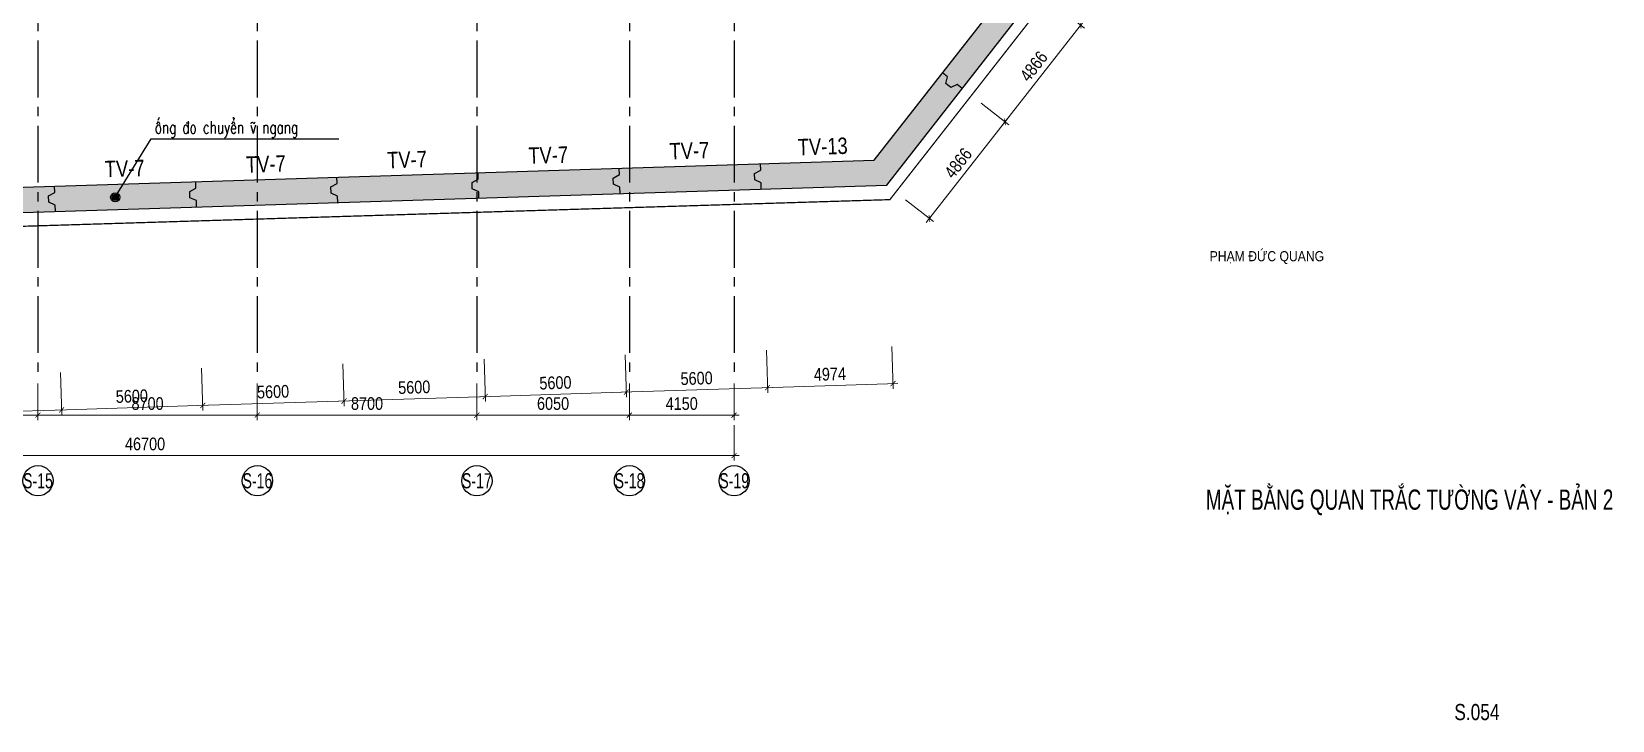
# Model space of a CAD drawing. Header units: millimetres. Extents: x 489377 to 1074388, y -818569 to -310551.
# Drawn here: x 592475 to 655142, y -556765 to -529475 of the extents above; entities that cross this region are included whole.
import ezdxf
from ezdxf.enums import TextEntityAlignment as Align
from ezdxf.xclip import XClip

# ---------------------------------------------------------------- set-up
doc = ezdxf.new("R2010")
doc.units = ezdxf.units.MM
doc.header["$LTSCALE"] = 100
doc.header["$XCLIPFRAME"] = 0
doc.header["$PDMODE"] = 32
doc.header["$PDSIZE"] = 2.5
for name, pattern in [('CENTER2', [1.125, 0.75, -0.125, 0.125, -0.125]), ('DASHDOT', [1, 0.5, -0.25, 0, -0.25]), ('DASHED', [4.5, 3, -1.5])]:
    doc.linetypes.add(name, pattern=pattern)
for name, color, linetype in [('0-Chu khung ten', 7, 'Continuous'), ('ccu11-Betong', 6, 'Continuous'), ('ccu11-Dim', 8, 'Continuous'), ('ccu11-Hatch', 250, 'Continuous'), ('ccu11-Khuat', 9, 'DASHED'), ('ccu11-Manh', 8, 'Continuous'), ('ccu11-Text', 31, 'Continuous'), ('ccu12-Hatch', 250, 'Continuous'), ('ccu12-Truc', 13, 'CENTER2'), ('KT-Dim', 8, 'Continuous'), ('Xref_ST_MBDV Cot vach 30.7.2022$0$Xref_ST_MBDV Cot vach 30.7.2022|Xref_ST_MBDV Cot vach 30.7.2022|Xref_ST_MBDV Cot vach 30.7.2022|Xref_ST_MBDV Cot vach 30.7.2022|A-CORE-OTLN', 2, 'Continuous'), ('Xref_ST_MBDV Cot vach 30.7.2022$0$Xref_ST_MBDV Cot vach 30.7.2022|Xref_ST_MBDV Cot vach 30.7.2022|Xref_ST_MBDV Cot vach 30.7.2022|Xref_ST_MBDV Cot vach 30.7.2022|ccu12-Thay', 7, 'Continuous'), ('Xref_ST_MBDV Cot vach 30.7.2022|Xref_ST_MBDV Cot vach 30.7.2022|Xref_ST_MBDV Cot vach 30.7.2022|Xref_ST_MBDV Cot vach 30.7.2022|A-GRID-SYM', 50, 'Continuous')]:
    doc.layers.add(name, color=color, linetype=linetype)
doc.layers.add('ccu12-Tencaukien', color=9, linetype='Continuous', lineweight=15)
doc.styles.add('Arial', font='arial_0.ttf', dxfattribs={"width": 0.7})
doc.styles.add('Arial Narrow', font='ARIALN.TTF')
doc.styles.add('ccu11-VnAvantH', font='VHAVAN.TTF')
doc.styles.add('ccu11-vnsimli', font='vnsimli.shx', dxfattribs={"width": 0.8, "bigfont": 'vns.shx'})
doc.styles.add('HBA-Text', font='GOTHIC.TTF')
doc.styles.add('LoGoTTAs1', font='VHARIAL.TTF')
doc.styles.add('LoGoTTAs2', font='VHAVAN.TTF')
doc.styles.add('VNARIALH', font='VHARIAL.TTF')
doc.styles.add('vnsimli', font='vnsimli.shx', dxfattribs={"width": 0.7, "bigfont": 'vns.shx'})
doc.dimstyles.new('ccu12-200', dxfattribs={"dimscale": 200, "dimtxt": 2.5, "dimasz": 1, "dimexe": 1, "dimexo": 2, "dimgap": 1, "dimtad": 1, "dimdec": 0, "dimdsep": 46, "dimtxsty": 'Arial Narrow', "dimblk": 'ARCHTICK', "dimcen": -1, "dimdle": 1, "dimclrd": 256, "dimclre": 256, "dimclrt": 3, "dimadec": 0, "dimazin": 2, "dimtfac": 0.1, "dimtdec": 0, "dimtmove": 0, "dimatfit": 1, "dimldrblk": 'ARCHTICK', "dimfxl": 0, "dimtvp": 0.833333, "dimtolj": 1, "dimtzin": 12, "dimarcsym": 0})
doc.dimstyles.new('ss', dxfattribs={"dimscale": 150, "dimtxt": 3.5, "dimasz": 1, "dimexe": 1, "dimexo": 2, "dimgap": 1, "dimtad": 1, "dimdec": 0, "dimdsep": 46, "dimtxsty": 'vnsimli', "dimblk": 'ARCHTICK', "dimcen": -1, "dimdle": 1, "dimclrd": 256, "dimclre": 256, "dimclrt": 3, "dimadec": 0, "dimazin": 2, "dimtfac": 0.1, "dimtdec": 0, "dimtmove": 0, "dimatfit": 1, "dimldrblk": 'ARCHTICK', "dimfxl": 0, "dimtvp": 0.833333, "dimtolj": 1, "dimtzin": 12, "dimarcsym": 0})

# ---------------------------------------------------------------- blocks, each defined once
blk = doc.blocks.new('ccu11_88_tenbv')
at = {"layer": '0-Chu khung ten', "color": 31, "style": 'LoGoTTAs2', "width": 0.8}
for p in [(-8837, 8052), (-8800, 6853)]:
    blk.add_attdef('...', p, '', height=220, dxfattribs=at)
at = {"layer": '0-Chu khung ten', "color": 31}
for tag, height, style, width, p in [('1', 500, 'VNARIALH', 0.85, (-4500, 3869)), ('2', 500, 'VNARIALH', 0.85, (-4500, 2917)), ('S1-01-1', 700, 'LoGoTTAs1', 0.8, (-2250, 607)), ('1/100', 350, 'VNARIALH', 0.85, (-6750, 229))]:
    blk.add_attdef(tag, text='', height=height, dxfattribs=dict(at, style=style, width=width)).set_placement(p, align=Align.CENTER)
blk = doc.blocks.new('_ARCHTICK')
at = {"color": 0, "linetype": 'ByBlock', "const_width": 0.15}
blk.add_lwpolyline([(-0.5, -0.5), (0.5, 0.5)], dxfattribs=at)
blk = doc.blocks.new('*D268')
at = {"layer": 'ccu11-Dim', "lineweight": -2, "ltscale": 0.5, "transparency": 16777216}
for p, q in [((-4770, -6545), (-4717, -8223)), ((202, -6388), (255, -8065)), ((448, -7859), (-4923, -8029))]:
    blk.add_line(p, q, dxfattribs=at)
at = {"layer": 'Defpoints', "color": 0, "ltscale": 0.5, "transparency": 16777216}
for p in [(-4782, -6146), (189, -5989), (-4723, -8023)]:
    blk.add_point(p, dxfattribs=at)
at = {"layer": 'ccu11-Dim', "lineweight": -2, "ltscale": 0.5, "transparency": 16777216, "xscale": 200, "yscale": 200, "zscale": 200}
for p, rotation in [((-4723, -8023), 181.8102563568879), ((249, -7865), 1.810256356887825)]:
    blk.add_blockref('_ARCHTICK', p, dxfattribs=dict(at, rotation=rotation))
at = {"layer": 'ccu11-Dim', "color": 3, "ltscale": 0.5, "transparency": 16777216, "insert": (-2252, -7489), "char_height": 500, "attachment_point": 5, "rotation": 1.81026, "style": 'Arial Narrow', "bg_fill": 3, "box_fill_scale": 1.1, "bg_fill_color": 256, "bg_fill_true_color": 13158600, "bg_fill_transparency": 0}
blk.add_mtext('\\A1;4974', dxfattribs=at)
blk = doc.blocks.new('*D269')
at = {"layer": 'ccu11-Dim', "lineweight": -2, "ltscale": 0.5, "transparency": 16777216}
for p, q in [((-10367, -6722), (-10314, -8399)), ((-4770, -6545), (-4717, -8223)), ((-4523, -8016), (-10520, -8206))]:
    blk.add_line(p, q, dxfattribs=at)
at = {"layer": 'Defpoints', "color": 0, "ltscale": 0.5, "transparency": 16777216}
for p in [(-4782, -6146), (-10379, -6323), (-10320, -8200)]:
    blk.add_point(p, dxfattribs=at)
at = {"layer": 'ccu11-Dim', "lineweight": -2, "ltscale": 0.5, "transparency": 16777216, "xscale": 200, "yscale": 200, "zscale": 200}
for p, rotation in [((-10320, -8200), 181.8102563568879), ((-4723, -8023), 1.810256356887825)]:
    blk.add_blockref('_ARCHTICK', p, dxfattribs=dict(at, rotation=rotation))
at = {"layer": 'ccu11-Dim', "color": 3, "ltscale": 0.5, "transparency": 16777216, "insert": (-7536, -7656), "char_height": 500, "attachment_point": 5, "rotation": 1.81026, "style": 'Arial Narrow', "bg_fill": 3, "box_fill_scale": 1.1, "bg_fill_color": 256, "bg_fill_true_color": 13158600, "bg_fill_transparency": 0}
blk.add_mtext('\\A1;5600', dxfattribs=at)
blk = doc.blocks.new('*D270')
at = {"layer": 'ccu11-Dim', "lineweight": -2, "ltscale": 0.5, "transparency": 16777216}
for p, q in [((-10367, -6722), (-10314, -8399)), ((-15964, -6899), (-15911, -8576)), ((-10120, -8193), (-16117, -8383))]:
    blk.add_line(p, q, dxfattribs=at)
at = {"layer": 'Defpoints', "color": 0, "ltscale": 0.5, "transparency": 16777216}
for p in [(-15977, -6499), (-10379, -6323), (-15917, -8376)]:
    blk.add_point(p, dxfattribs=at)
at = {"layer": 'ccu11-Dim', "lineweight": -2, "ltscale": 0.5, "transparency": 16777216, "xscale": 200, "yscale": 200, "zscale": 200}
for p, rotation in [((-10320, -8200), 1.810256356887825), ((-15917, -8376), 181.8102563568879)]:
    blk.add_blockref('_ARCHTICK', p, dxfattribs=dict(at, rotation=rotation))
at = {"layer": 'ccu11-Dim', "color": 3, "ltscale": 0.5, "transparency": 16777216, "insert": (-13133, -7833), "char_height": 500, "attachment_point": 5, "rotation": 1.81026, "style": 'Arial Narrow', "bg_fill": 3, "box_fill_scale": 1.1, "bg_fill_color": 256, "bg_fill_true_color": 13158600, "bg_fill_transparency": 0}
blk.add_mtext('\\A1;5600', dxfattribs=at)
blk = doc.blocks.new('*D271')
at = {"layer": 'ccu11-Dim', "lineweight": -2, "ltscale": 0.5, "transparency": 16777216}
for p, q in [((-21561, -7076), (-21508, -8753)), ((-15964, -6899), (-15911, -8576)), ((-15717, -8370), (-21714, -8560))]:
    blk.add_line(p, q, dxfattribs=at)
at = {"layer": 'Defpoints', "color": 0, "ltscale": 0.5, "transparency": 16777216}
for p in [(-21574, -6676), (-15977, -6499), (-21514, -8553)]:
    blk.add_point(p, dxfattribs=at)
at = {"layer": 'ccu11-Dim', "lineweight": -2, "ltscale": 0.5, "transparency": 16777216, "xscale": 200, "yscale": 200, "zscale": 200}
for p, rotation in [((-21514, -8553), 181.8102563568879), ((-15917, -8376), 1.810256356887825)]:
    blk.add_blockref('_ARCHTICK', p, dxfattribs=dict(at, rotation=rotation))
at = {"layer": 'ccu11-Dim', "color": 3, "ltscale": 0.5, "transparency": 16777216, "insert": (-18730, -8010), "char_height": 500, "attachment_point": 5, "rotation": 1.81026, "style": 'Arial Narrow', "bg_fill": 3, "box_fill_scale": 1.1, "bg_fill_color": 256, "bg_fill_true_color": 13158600, "bg_fill_transparency": 0}
blk.add_mtext('\\A1;5600', dxfattribs=at)
blk = doc.blocks.new('*D272')
at = {"layer": 'ccu11-Dim', "lineweight": -2, "ltscale": 0.5, "transparency": 16777216}
for p, q in [((-27158, -7253), (-27105, -8930)), ((-21561, -7076), (-21508, -8753)), ((-21315, -8547), (-27312, -8737))]:
    blk.add_line(p, q, dxfattribs=at)
at = {"layer": 'Defpoints', "color": 0, "ltscale": 0.5, "transparency": 16777216}
for p in [(-27171, -6853), (-21574, -6676), (-27112, -8730)]:
    blk.add_point(p, dxfattribs=at)
at = {"layer": 'ccu11-Dim', "lineweight": -2, "ltscale": 0.5, "transparency": 16777216, "xscale": 200, "yscale": 200, "zscale": 200}
for p, rotation in [((-27112, -8730), 181.8102563568879), ((-21514, -8553), 1.810256356887825)]:
    blk.add_blockref('_ARCHTICK', p, dxfattribs=dict(at, rotation=rotation))
at = {"layer": 'ccu11-Dim', "color": 3, "ltscale": 0.5, "transparency": 16777216, "insert": (-24327, -8187), "char_height": 500, "attachment_point": 5, "rotation": 1.81026, "style": 'Arial Narrow', "bg_fill": 3, "box_fill_scale": 1.1, "bg_fill_color": 256, "bg_fill_true_color": 13158600, "bg_fill_transparency": 0}
blk.add_mtext('\\A1;5600', dxfattribs=at)
blk = doc.blocks.new('*D273')
at = {"layer": 'ccu11-Dim', "lineweight": -2, "ltscale": 0.5, "transparency": 16777216}
for p, q in [((-32756, -7430), (-32703, -9107)), ((-27158, -7253), (-27105, -8930)), ((-26912, -8724), (-32909, -8913))]:
    blk.add_line(p, q, dxfattribs=at)
at = {"layer": 'Defpoints', "color": 0, "ltscale": 0.5, "transparency": 16777216}
for p in [(-27171, -6853), (-32768, -7030), (-32709, -8907)]:
    blk.add_point(p, dxfattribs=at)
at = {"layer": 'ccu11-Dim', "lineweight": -2, "ltscale": 0.5, "transparency": 16777216, "xscale": 200, "yscale": 200, "zscale": 200}
for p, rotation in [((-27112, -8730), 1.810256356887825), ((-32709, -8907), 181.8102563568879)]:
    blk.add_blockref('_ARCHTICK', p, dxfattribs=dict(at, rotation=rotation))
at = {"layer": 'ccu11-Dim', "color": 3, "ltscale": 0.5, "transparency": 16777216, "insert": (-29925, -8364), "char_height": 500, "attachment_point": 5, "rotation": 1.81026, "style": 'Arial Narrow', "bg_fill": 3, "box_fill_scale": 1.1, "bg_fill_color": 256, "bg_fill_true_color": 13158600, "bg_fill_transparency": 0}
blk.add_mtext('\\A1;5600', dxfattribs=at)
blk = doc.blocks.new('*D274')
at = {"layer": 'ccu11-Dim', "lineweight": -2, "ltscale": 0.5, "transparency": 16777216}
for p, q in [((-32756, -7430), (-32703, -9107)), ((-38353, -7607), (-38300, -9284)), ((-32509, -8901), (-38506, -9090))]:
    blk.add_line(p, q, dxfattribs=at)
at = {"layer": 'Defpoints', "color": 0, "ltscale": 0.5, "transparency": 16777216}
for p in [(-38365, -7207), (-32768, -7030), (-38306, -9084)]:
    blk.add_point(p, dxfattribs=at)
at = {"layer": 'ccu11-Dim', "lineweight": -2, "ltscale": 0.5, "transparency": 16777216, "xscale": 200, "yscale": 200, "zscale": 200}
for p, rotation in [((-38306, -9084), 181.8102563568879), ((-32709, -8907), 1.810256356887825)]:
    blk.add_blockref('_ARCHTICK', p, dxfattribs=dict(at, rotation=rotation))
at = {"layer": 'ccu11-Dim', "color": 3, "ltscale": 0.5, "transparency": 16777216, "insert": (-35522, -8541), "char_height": 500, "attachment_point": 5, "rotation": 1.81026, "style": 'Arial Narrow', "bg_fill": 3, "box_fill_scale": 1.1, "bg_fill_color": 256, "bg_fill_true_color": 13158600, "bg_fill_transparency": 0}
blk.add_mtext('\\A1;5600', dxfattribs=at)
blk = doc.blocks.new('*D275')
at = {"layer": 'ccu11-Dim', "lineweight": -2, "ltscale": 0.5, "transparency": 16777216}
for p, q in [((3745, 3249), (4848, 2386)), ((1571, -1482), (4814, 2667)), ((748, -585), (1852, -1447))]:
    blk.add_line(p, q, dxfattribs=at)
at = {"layer": 'Defpoints', "color": 0, "ltscale": 0.5, "transparency": 16777216}
for p in [(3430, 3495), (4690, 2510), (433, -339)]:
    blk.add_point(p, dxfattribs=at)
at = {"layer": 'ccu11-Dim', "lineweight": -2, "ltscale": 0.5, "transparency": 16777216, "xscale": 200, "yscale": 200, "zscale": 200}
for p, rotation in [((4690, 2510), 51.98725670868028), ((1694, -1324), 231.9872567086803)]:
    blk.add_blockref('_ARCHTICK', p, dxfattribs=dict(at, rotation=rotation))
at = {"layer": 'ccu11-Dim', "color": 3, "ltscale": 0.5, "transparency": 16777216, "insert": (2834, 873), "char_height": 500, "attachment_point": 5, "rotation": 51.98726, "style": 'Arial Narrow', "bg_fill": 3, "box_fill_scale": 1.1, "bg_fill_color": 256, "bg_fill_true_color": 13158600, "bg_fill_transparency": 0}
blk.add_mtext('\\A1;4866', dxfattribs=at)
blk = doc.blocks.new('*D276')
at = {"layer": 'ccu11-Dim', "lineweight": -2, "ltscale": 0.5, "transparency": 16777216}
for p, q in [((6742, 7082), (7845, 6220)), ((4567, 2352), (7810, 6501)), ((3745, 3249), (4848, 2386))]:
    blk.add_line(p, q, dxfattribs=at)
at = {"layer": 'Defpoints', "color": 0, "ltscale": 0.5, "transparency": 16777216}
for p in [(6426, 7329), (7687, 6343), (3430, 3495)]:
    blk.add_point(p, dxfattribs=at)
at = {"layer": 'ccu11-Dim', "lineweight": -2, "ltscale": 0.5, "transparency": 16777216, "xscale": 200, "yscale": 200, "zscale": 200}
for p, rotation in [((7687, 6343), 51.98725670868028), ((4690, 2510), 231.9872567086803)]:
    blk.add_blockref('_ARCHTICK', p, dxfattribs=dict(at, rotation=rotation))
at = {"layer": 'ccu11-Dim', "color": 3, "ltscale": 0.5, "transparency": 16777216, "insert": (5830, 4707), "char_height": 500, "attachment_point": 5, "rotation": 51.98726, "style": 'Arial Narrow', "bg_fill": 3, "box_fill_scale": 1.1, "bg_fill_color": 256, "bg_fill_true_color": 13158600, "bg_fill_transparency": 0}
blk.add_mtext('\\A1;4866', dxfattribs=at)
blk = doc.blocks.new('*D133')
at = {"layer": 'Defpoints', "color": 0, "transparency": 16777216}
for p in [(1274042, -539555), (1320742, -539555), (1320742, -541155)]:
    blk.add_point(p, dxfattribs=at)
at = {"layer": 'KT-Dim', "lineweight": -2, "transparency": 16777216}
for p, q in [((1274042, -539955), (1274042, -541355)), ((1320742, -539955), (1320742, -541355)), ((1273842, -541155), (1320942, -541155))]:
    blk.add_line(p, q, dxfattribs=at)
at = {"layer": 'KT-Dim', "lineweight": -2, "transparency": 16777216, "xscale": 200, "yscale": 200, "zscale": 200, "rotation": 180}
blk.add_blockref('_ARCHTICK', (1274042, -541155), dxfattribs=at)
at = {"layer": 'KT-Dim', "lineweight": -2, "transparency": 16777216, "xscale": 200, "yscale": 200, "zscale": 200}
blk.add_blockref('_ARCHTICK', (1320742, -541155), dxfattribs=at)
at = {"layer": 'KT-Dim', "color": 3, "transparency": 16777216, "insert": (1297392, -540700), "char_height": 500, "attachment_point": 5, "style": 'Arial Narrow'}
blk.add_mtext('\\A1;46700', dxfattribs=at)
blk = doc.blocks.new('GRID-SYM-flat-73')
at = {"layer": 'Xref_ST_MBDV Cot vach 30.7.2022|Xref_ST_MBDV Cot vach 30.7.2022|Xref_ST_MBDV Cot vach 30.7.2022|Xref_ST_MBDV Cot vach 30.7.2022|A-GRID-SYM'}
blk.add_circle((0, 0, 0), 900, dxfattribs=at)
at = {"layer": 'Xref_ST_MBDV Cot vach 30.7.2022|Xref_ST_MBDV Cot vach 30.7.2022|Xref_ST_MBDV Cot vach 30.7.2022|Xref_ST_MBDV Cot vach 30.7.2022|A-GRID-SYM', "style": 'HBA-Text'}
blk.add_attdef('GRID', text='', height=900, rotation=359.63025, dxfattribs=at).set_placement((0, 0, 0), align=Align.MIDDLE_CENTER)
blk = doc.blocks.new('*D123')
at = {"layer": 'Defpoints', "color": 0, "transparency": 16777216}
for p in [(1287342, -537908), (1293142, -537908), (1293142, -539555)]:
    blk.add_point(p, dxfattribs=at)
at = {"layer": 'KT-Dim', "lineweight": -2, "transparency": 16777216}
for p, q in [((1287342, -538308), (1287342, -539755)), ((1293142, -538308), (1293142, -539755)), ((1287142, -539555), (1293342, -539555))]:
    blk.add_line(p, q, dxfattribs=at)
at = {"layer": 'KT-Dim', "lineweight": -2, "transparency": 16777216, "xscale": 200, "yscale": 200, "zscale": 200, "rotation": 180}
blk.add_blockref('_ARCHTICK', (1287342, -539555), dxfattribs=at)
at = {"layer": 'KT-Dim', "lineweight": -2, "transparency": 16777216, "xscale": 200, "yscale": 200, "zscale": 200}
blk.add_blockref('_ARCHTICK', (1293142, -539555), dxfattribs=at)
at = {"layer": 'KT-Dim', "color": 3, "transparency": 16777216, "insert": (1290242, -539100), "char_height": 500, "attachment_point": 5, "style": 'Arial Narrow'}
blk.add_mtext('\\A1;5800', dxfattribs=at)
blk = doc.blocks.new('*D124')
at = {"layer": 'Defpoints', "color": 0, "transparency": 16777216}
for p in [(1293142, -537908), (1301842, -537908), (1301842, -539555)]:
    blk.add_point(p, dxfattribs=at)
at = {"layer": 'KT-Dim', "lineweight": -2, "transparency": 16777216}
for p, q in [((1293142, -538308), (1293142, -539755)), ((1301842, -538308), (1301842, -539755)), ((1292942, -539555), (1302042, -539555))]:
    blk.add_line(p, q, dxfattribs=at)
at = {"layer": 'KT-Dim', "lineweight": -2, "transparency": 16777216, "xscale": 200, "yscale": 200, "zscale": 200, "rotation": 180}
blk.add_blockref('_ARCHTICK', (1293142, -539555), dxfattribs=at)
at = {"layer": 'KT-Dim', "lineweight": -2, "transparency": 16777216, "xscale": 200, "yscale": 200, "zscale": 200}
blk.add_blockref('_ARCHTICK', (1301842, -539555), dxfattribs=at)
at = {"layer": 'KT-Dim', "color": 3, "transparency": 16777216, "insert": (1297492, -539100), "char_height": 500, "attachment_point": 5, "style": 'Arial Narrow'}
blk.add_mtext('\\A1;8700', dxfattribs=at)
blk = doc.blocks.new('*D125')
at = {"layer": 'Defpoints', "color": 0, "transparency": 16777216}
for p in [(1301842, -537908), (1310542, -537908), (1310542, -539555)]:
    blk.add_point(p, dxfattribs=at)
at = {"layer": 'KT-Dim', "lineweight": -2, "transparency": 16777216}
for p, q in [((1301842, -538308), (1301842, -539755)), ((1310542, -538308), (1310542, -539755)), ((1301642, -539555), (1310742, -539555))]:
    blk.add_line(p, q, dxfattribs=at)
at = {"layer": 'KT-Dim', "lineweight": -2, "transparency": 16777216, "xscale": 200, "yscale": 200, "zscale": 200, "rotation": 180}
blk.add_blockref('_ARCHTICK', (1301842, -539555), dxfattribs=at)
at = {"layer": 'KT-Dim', "lineweight": -2, "transparency": 16777216, "xscale": 200, "yscale": 200, "zscale": 200}
blk.add_blockref('_ARCHTICK', (1310542, -539555), dxfattribs=at)
at = {"layer": 'KT-Dim', "color": 3, "transparency": 16777216, "insert": (1306192, -539100), "char_height": 500, "attachment_point": 5, "style": 'Arial Narrow'}
blk.add_mtext('\\A1;8700', dxfattribs=at)
blk = doc.blocks.new('*D126')
at = {"layer": 'Defpoints', "color": 0, "transparency": 16777216}
for p in [(1310542, -537908), (1316592, -537908), (1316592, -539555)]:
    blk.add_point(p, dxfattribs=at)
at = {"layer": 'KT-Dim', "lineweight": -2, "transparency": 16777216}
for p, q in [((1310542, -538308), (1310542, -539755)), ((1316592, -538308), (1316592, -539755)), ((1310342, -539555), (1316792, -539555))]:
    blk.add_line(p, q, dxfattribs=at)
at = {"layer": 'KT-Dim', "lineweight": -2, "transparency": 16777216, "xscale": 200, "yscale": 200, "zscale": 200, "rotation": 180}
blk.add_blockref('_ARCHTICK', (1310542, -539555), dxfattribs=at)
at = {"layer": 'KT-Dim', "lineweight": -2, "transparency": 16777216, "xscale": 200, "yscale": 200, "zscale": 200}
blk.add_blockref('_ARCHTICK', (1316592, -539555), dxfattribs=at)
at = {"layer": 'KT-Dim', "color": 3, "transparency": 16777216, "insert": (1313567, -539100), "char_height": 500, "attachment_point": 5, "style": 'Arial Narrow'}
blk.add_mtext('\\A1;6050', dxfattribs=at)
blk = doc.blocks.new('*D127')
at = {"layer": 'Defpoints', "color": 0, "transparency": 16777216}
for p in [(1316592, -537908), (1320742, -537908), (1320742, -539555)]:
    blk.add_point(p, dxfattribs=at)
at = {"layer": 'KT-Dim', "lineweight": -2, "transparency": 16777216}
for p, q in [((1316592, -538308), (1316592, -539755)), ((1320742, -538308), (1320742, -539755)), ((1316392, -539555), (1320942, -539555))]:
    blk.add_line(p, q, dxfattribs=at)
at = {"layer": 'KT-Dim', "lineweight": -2, "transparency": 16777216, "xscale": 200, "yscale": 200, "zscale": 200, "rotation": 180}
blk.add_blockref('_ARCHTICK', (1316592, -539555), dxfattribs=at)
at = {"layer": 'KT-Dim', "lineweight": -2, "transparency": 16777216, "xscale": 200, "yscale": 200, "zscale": 200}
blk.add_blockref('_ARCHTICK', (1320742, -539555), dxfattribs=at)
at = {"layer": 'KT-Dim', "color": 3, "transparency": 16777216, "insert": (1318667, -539100), "char_height": 500, "attachment_point": 5, "style": 'Arial Narrow'}
blk.add_mtext('\\A1;4150', dxfattribs=at)
blk = doc.blocks.new('ong do nghieng')
at = {"layer": 'ccu11-Betong', "ltscale": 0.3}
h = blk.add_hatch(color=256, dxfattribs=at)
edge = h.paths.add_edge_path()
edge.add_arc((0, 0), 506, 0, 360)
at = {"layer": 'ccu11-Betong'}
for radius in [778, 506]:
    blk.add_circle((0, 0), radius, dxfattribs=at)
blk = doc.blocks.new('Grid-ST-flat-3')
at = {"layer": 'ccu12-Truc', "ltscale": 30}
for p, q in [((381599.4, -69874.8, 0.1), (381599.4, -106740.5, 0.1)), ((390299.4, -69874.8, 0.1), (390299.4, -106740.5, 0.1)), ((398999.4, -69874.8, 0.1), (398999.4, -106740.5, 0.1)), ((405049.4, -69874.8, 0.1), (405049.4, -106740.5, 0.1)), ((409199.4, -69874.8, 0.1), (409199.4, -106740.5, 0.1))]:
    blk.add_line(p, q, dxfattribs=at)
at = {"layer": 'KT-Dim'}
ref = blk.add_blockref('GRID-SYM-flat-73', (381604.2, -110940.5, 0.1), dxfattribs=dict(at, xscale=0.6666666666666665, yscale=0.6666666666666665, zscale=0.6666666666666665, rotation=0.325197994598278))
ref.add_attrib('GRID', 'S-15', dxfattribs={"layer": 'Xref_ST_MBDV Cot vach 30.7.2022|Xref_ST_MBDV Cot vach 30.7.2022|Xref_ST_MBDV Cot vach 30.7.2022|Xref_ST_MBDV Cot vach 30.7.2022|A-GRID-SYM', "height": 600, "style": 'HBA-Text', "width": 0.7}).set_placement((381604.2, -110940.5, 0.1), align=Align.MIDDLE_CENTER)
ref = blk.add_blockref('GRID-SYM-flat-73', (390304.2, -110940.5, 0.1), dxfattribs=dict(at, xscale=0.6666666666666665, yscale=0.6666666666666665, zscale=0.6666666666666665, rotation=0.325197994598278))
ref.add_attrib('GRID', 'S-16', dxfattribs={"layer": 'Xref_ST_MBDV Cot vach 30.7.2022|Xref_ST_MBDV Cot vach 30.7.2022|Xref_ST_MBDV Cot vach 30.7.2022|Xref_ST_MBDV Cot vach 30.7.2022|A-GRID-SYM', "height": 600, "style": 'HBA-Text', "width": 0.7}).set_placement((390304.2, -110940.5, 0.1), align=Align.MIDDLE_CENTER)
ref = blk.add_blockref('GRID-SYM-flat-73', (399004.2, -110940.5, 0.1), dxfattribs=dict(at, xscale=0.6666666666666665, yscale=0.6666666666666665, zscale=0.6666666666666665, rotation=0.325197994598278))
ref.add_attrib('GRID', 'S-17', dxfattribs={"layer": 'Xref_ST_MBDV Cot vach 30.7.2022|Xref_ST_MBDV Cot vach 30.7.2022|Xref_ST_MBDV Cot vach 30.7.2022|Xref_ST_MBDV Cot vach 30.7.2022|A-GRID-SYM', "height": 600, "style": 'HBA-Text', "width": 0.7}).set_placement((399004.2, -110940.5, 0.1), align=Align.MIDDLE_CENTER)
ref = blk.add_blockref('GRID-SYM-flat-73', (405054.2, -110940.5, 0.1), dxfattribs=dict(at, xscale=0.6666666666666665, yscale=0.6666666666666665, zscale=0.6666666666666665, rotation=0.325197994598278))
ref.add_attrib('GRID', 'S-18', dxfattribs={"layer": 'Xref_ST_MBDV Cot vach 30.7.2022|Xref_ST_MBDV Cot vach 30.7.2022|Xref_ST_MBDV Cot vach 30.7.2022|Xref_ST_MBDV Cot vach 30.7.2022|A-GRID-SYM', "height": 600, "style": 'HBA-Text', "width": 0.7}).set_placement((405054.2, -110940.5, 0.1), align=Align.MIDDLE_CENTER)
ref = blk.add_blockref('GRID-SYM-flat-73', (409204.2, -110940.5, 0.1), dxfattribs=dict(at, xscale=0.6666666666666665, yscale=0.6666666666666665, zscale=0.6666666666666665, rotation=0.325197994598278))
ref.add_attrib('GRID', 'S-19', dxfattribs={"layer": 'Xref_ST_MBDV Cot vach 30.7.2022|Xref_ST_MBDV Cot vach 30.7.2022|Xref_ST_MBDV Cot vach 30.7.2022|Xref_ST_MBDV Cot vach 30.7.2022|A-GRID-SYM', "height": 600, "style": 'HBA-Text', "width": 0.7}).set_placement((409204.2, -110940.5, 0.1), align=Align.MIDDLE_CENTER)
for base, p1, p2, picture, middle in [((381599.4, -108340.5, 0.1), (375799.4, -106693.7, 0.1), (381599.4, -106693.7, 0.1), '*D123', (378699.4, -107885.2, 0.1)), ((390299.4, -108340.5, 0.1), (381599.4, -106693.7, 0.1), (390299.4, -106693.7, 0.1), '*D124', (385949.4, -107885.2, 0.1)), ((398999.4, -108340.5, 0.1), (390299.4, -106693.7, 0.1), (398999.4, -106693.7, 0.1), '*D125', (394649.4, -107885.2, 0.1)), ((405049.4, -108340.5, 0.1), (398999.4, -106693.7, 0.1), (405049.4, -106693.7, 0.1), '*D126', (402024.4, -107885.2, 0.1)), ((409199.4, -108340.5, 0.1), (405049.4, -106693.7, 0.1), (409199.4, -106693.7, 0.1), '*D127', (407124.4, -107885.2, 0.1)), ((409199.4, -109940.5, 0.1), (362499.4, -108340.5, 0.1), (409199.4, -108340.5, 0.1), '*D133', (385849.4, -109485.2, 0.1))]:
    dim = blk.add_linear_dim(base=base, p1=p1, p2=p2, dimstyle='ccu12-200', dxfattribs=at)
    dim.commit()
    dim.dimension.update_dxf_attribs({"geometry": picture, "text_midpoint": middle, "insert": (-911542.2, 431214.7)})
blk = doc.blocks.new('220908_DWall Plan')
at = {"layer": 'Xref_ST_MBDV Cot vach 30.7.2022$0$Xref_ST_MBDV Cot vach 30.7.2022|Xref_ST_MBDV Cot vach 30.7.2022|Xref_ST_MBDV Cot vach 30.7.2022|Xref_ST_MBDV Cot vach 30.7.2022|ccu12-Thay', "ltscale": 10}
for points in [[(2996.6, 3833.7), (2799.7, 3987.5), (2547.1, 3867.5), (2350, 4021.5), (2405.5, 4295.6), (2208.7, 4449.5)], [(-10568.7, -334), (-10576.6, -84.3), (-10830.6, 32.8), (-10838.5, 282.8), (-10592.4, 415.8), (-10600.3, 665.5)], [(-4971.5, -157.1), (-4979.4, 92.6), (-5233.3, 209.7), (-5241.3, 459.7), (-4995.2, 592.7), (-5003.1, 842.4)], [(-27360.3, -864.7), (-27368.2, -615), (-27622.2, -497.9), (-27630.1, -247.9), (-27384, -114.9), (-27391.9, 134.8)], [(-21763.1, -687.8), (-21771, -438.1), (-22025, -321), (-22032.9, -71), (-21786.8, 62), (-21794.7, 311.7)], [(-16165.9, -510.9), (-16173.8, -261.2), (-16427.8, -144.1), (-16435.7, 105.9), (-16189.6, 238.9), (-16197.5, 488.6)], [(-32957.5, -1041.6), (-32965.4, -791.9), (-33219.4, -674.8), (-33227.3, -424.8), (-32981.2, -291.8), (-32989.1, -42.1)]]:
    blk.add_lwpolyline(points, dxfattribs=at)
at = {"layer": 'ccu12-Tencaukien', "color": 2, "style": 'Arial', "width": 0.8}
for s, p in [('TV-13', (-2526.4, 1209.6)), ('TV-7', (-19005.2, 688.7)), ('TV-7', (-13408, 865.6)), ('TV-7', (-7810.8, 1042.6)), ('TV-7', (-30199.6, 334.9)), ('TV-7', (-24602.4, 511.8))]:
    blk.add_text(s, height=650, rotation=1.810256, dxfattribs=at).set_placement(p, align=Align.CENTER)
at = {"layer": 'ccu11-Dim', "ltscale": 0.5}
for base, p1, p2, angle, picture, middle in [((4690.5, 2509.6), (433.3, -338.7), (3429.9, 3495), 51.987257, '*D275', (2833.5, 873.2)), ((-4722.9, -8022.6), (189.3, -5988.5), (-4782.2, -6145.6), 1.810256, '*D268', (-2251.5, -7489))]:
    dim = blk.add_linear_dim(base=base, p1=p1, p2=p2, angle=angle, dimstyle='ccu12-200', override={"dimzin": 0, "dimfxl": 150, "dimtfill": 1}, dxfattribs=at)
    dim.commit()
    dim.dimension.update_dxf_attribs({"geometry": picture, "text_midpoint": middle})
for base, p1, p2, angle, picture, middle in [((7687.1, 6343.3), (3429.9, 3495), (6426.5, 7328.6), 51.987257, '*D276', (5830.1, 4706.8)), ((-10320.1, -8199.5), (-4782.2, -6145.6), (-10379.4, -6322.5), 1.810256, '*D269', (-7535.9, -7656))]:
    dim = blk.add_linear_dim(base=base, p1=p1, p2=p2, angle=angle, dimstyle='ccu12-200', override={"dimzin": 0, "dimtmove": 1, "dimfxl": 150, "dimtfill": 1}, dxfattribs=at)
    dim.commit()
    dim.dimension.update_dxf_attribs({"geometry": picture, "text_midpoint": middle})
at = {"layer": 'ccu12-Hatch', "ltscale": 0.5}
h = blk.add_hatch(dxfattribs=at)
h.set_pattern_fill('VATLIEU04', color=256, scale=50, pattern_type=2)
h.set_pattern_definition([(50, (-626373.33, 223416.3), (358.63009, -31.37607), [37.5, -412.5]), (355, (-626373.33, 223416.3), (-69.37567, 376.09607), [30, -330]), (100.4514, (-626343.45, 223413.7), (289.25469, 344.71977), [31.8701, -350.57106]), (46.1842, (-626373.33, 223516.3), (533.62052, -82.7595), [56.25, -618.75]), (96.6356, (-626328.87, 223509.4), (467.33135, 487.05894), [47.80514, -525.8565]), (351.1842, (-626373.33, 223516.3), (467.33097, 487.0593), [45, -495]), (21, (-626323.33, 223491.3), (298.45353, -201.30945), [37.5, -412.5]), (326, (-626323.33, 223491.3), (121.65767, 362.57502), [30, -330]), (71.4514, (-626298.46, 223474.54), (420.11131, 161.26525), [31.8701, -350.57106]), (37.5, (-626373.33, 223416.31), (6.079928, 166.446927), [0, -326, 0, -335, 0, -331.25]), (7.5, (-626373.33, 223416.31), (131.53477, 197.205856), [0, -191, 0, -318.5, 0, -126.25]), (327.5, (-626484.83, 223416.31), (266.911218, -11.277436), [0, -125, 0, -390, 0, -517.5]), (317.5, (-626534.83, 223416.31), (291.593085, 50.05249), [0, -162.5, 0, -259, 0, -367.5]), (45, (-626373.33, 223416.31), (-150.26019, 150.26019), []), (45, (-626373.33, 223477.56), (-150.26019, 150.26019), [])])
h.paths.add_polyline_path([(-122510.4, 58795.4), (-122033.7, 56036.3), (-122025.8, 55995.6), (-121435.2, 53258.6), (-121425.6, 53218.3), (-120722.3, 50508.1), (-120711, 50468.2), (-119896.1, 47789.5), (-119883.2, 47750.1), (-118958, 45107.4), (-118943.5, 45068.6), (-117909.8, 42466.4), (-117893.7, 42428.3), (-116753.1, 39871.1), (-116735.4, 39833.7), (-115489.9, 37325.9), (-115470.4, 37288.7), (-113949.2, 34524), (-113926.1, 34484.2), (-112465, 32095.7), (-112442.4, 32060.3), (-110882.3, 29735.2), (-110858.5, 29701.3), (-109203.6, 27442.8), (-109178.4, 27409.9), (-107431.4, 25221.8), (-107404.9, 25189.9), (-105568.8, 23076), (-105541, 23045.3), (-103618.9, 21009.2), (-103589.9, 20979.7), (-101585.2, 19024.9), (-101555, 18996.6), (-99471.1, 17126.5), (-99439.7, 17099.4), (-97280.2, 15317.2), (-97247.7, 15291.5), (-95016.3, 13600.1), (-94982.8, 13575.8), (-92683.3, 11978.3), (-92648.8, 11955.3), (-90285.1, 10454.4), (-90249.7, 10432.9), (-87825.9, 9031.1), (-87789.6, 9011.1), (-85309.8, 7710.8), (-85272.8, 7692.3), (-82741.3, 6495.8), (-82703.5, 6478.9), (-80124.7, 5388.2), (-80086.2, 5372.8), (-77464.5, 4389.8), (-77425.4, 4376.1), (-74765.2, 3502.4), (-74725.6, 3490.3), (-72031.5, 2727.6), (-71991.4, 2717.1), (-69268, 2066.5), (-69227.6, 2057.8), (-66479.6, 1520.5), (-66438.8, 1513.4), (-63670.9, 1090.4), (-63637.2, 1085.8), (-60856.6, 757.2), (-60844.4, 755.8), (-41353.3, -1307), (0, 0), (5993.1, 7667.3), (-23501.3, 144497.8), (-27624.7, 160190.9), (-41845.5, 164209.2), (-48082.3, 159482.1), (-71537, 141587.6), (-77499.2, 137277.8), (-78971.4, 133992.6), (-83075.5, 131026), (-86656.7, 130658.3), (-88925.9, 129018), (-91195.2, 127377.7), (-93464.4, 125737.4), (-93470.8, 125732.8), (-95729.2, 124077.6), (-95757.8, 124056), (-97965.7, 122333.9), (-98004.3, 122302.4), (-100138.8, 120490.2), (-100176.1, 120457.1), (-102233.4, 118557.8), (-102269.3, 118523.2), (-104245.9, 116540.1), (-104280.4, 116504.1), (-106173, 114440.6), (-106205.9, 114403.1), (-108011.2, 112262.8), (-108042.5, 112224.1), (-109757.4, 110010.7), (-109787.1, 109970.7), (-111408.7, 107688), (-111436.7, 107646.8), (-112962, 105298.7), (-112988.3, 105256.4), (-114414.8, 102847), (-114439.3, 102803.6), (-115764.6, 100337.1), (-115787.3, 100292.7), (-117009, 97773.3), (-117029.8, 97728.1), (-118145.9, 95160.1), (-118164.8, 95114), (-119173.3, 92501.9), (-119190.2, 92455.1), (-120089.4, 89803.4), (-120104.4, 89755.9), (-120892.7, 87069.1), (-120905.8, 87021), (-121581.8, 84303.9), (-121592.9, 84255.3), (-122155.5, 81512.4), (-122164.5, 81463.4), (-122612.8, 78699.5), (-122619.8, 78650.1), (-122952.9, 75870), (-122957.9, 75820.4), (-123175.3, 73028.9), (-123178.2, 72978.7), (-123278.4, 70180.4), (-123279.1, 70131.9), (-123266, 67331.9), (-123264.7, 67281.1), (-123132.9, 64484.2), (-123130.1, 64443.1), (-122883.3, 61654), (-122878.8, 61612.8), (-122516.6, 58836.3)])
h.paths.add_polyline_path([(-24474.2, 144265.3), (-28446.7, 159384), (-41638.3, 163111.5), (-47477, 158686.1), (-70940.7, 140784.7), (-76696.2, 136624.4), (-78168.4, 133339.2), (-82706.9, 130058.6), (-86288, 129690.9), (-88340.1, 128207.6), (-88223, 128045.5), (-90492.2, 126405.2), (-92761.4, 124764.9), (-95019.8, 123109.7), (-97227.7, 121387.7), (-99362.1, 119575.4), (-101419.4, 117676.1), (-103396, 115692.9), (-105288.6, 113629.4), (-107093.9, 111489.1), (-108808.8, 109275.7), (-110430.4, 106993.1), (-111955.7, 104645), (-113382.2, 102235.7), (-114707.5, 99769.1), (-115929.2, 97249.7), (-117045.3, 94681.8), (-118053.8, 92069.7), (-118953, 89418), (-119741.3, 86731.3), (-120417.3, 84014.1), (-120980, 81271.2), (-121428.3, 78507.4), (-121761.5, 75727.3), (-121978.9, 72935.7), (-122079.1, 70137.5), (-122066, 67337.5), (-121934.3, 64540.6), (-122134, 64531.2), (-121887.2, 61742.1), (-121525, 58965.6), (-121048.3, 56206.5), (-120457.7, 53469.5), (-119754.3, 50759.3), (-118939.4, 48080.5), (-118014.2, 45437.8), (-116980.4, 42835.6), (-115839.8, 40278.5), (-114594.3, 37770.7), (-113073.1, 35006), (-111612, 32617.5), (-110051.9, 30292.4), (-108396.9, 28033.8), (-106649.9, 25845.7), (-104813.8, 23731.8), (-102891.7, 21695.7), (-100887.1, 19740.8), (-98803.2, 17870.7), (-96643.7, 16088.4), (-94412.2, 14397.1), (-92112.7, 12799.5), (-89749, 11298.5), (-87325.2, 9896.7), (-84845.4, 8596.4), (-82314, 7399.9), (-79735.1, 6309.2), (-77113.4, 5326.2), (-74453.2, 4452.5), (-71759.1, 3689.8), (-69035.7, 3039.2), (-66287.7, 2501.9), (-63519.8, 2078.9), (-60739.2, 1750.2), (-41316.3, -305.3), (-499.5, 984.7), (4916.9, 7914.3)], flags=16)
at = {"layer": 'ccu11-Khuat', "color": 1, "linetype": 'DASHDOT', "ltscale": 18, "const_width": 50}
blk.add_lwpolyline([(-22987.3, 144613.5), (-28513.5, 165720.5), (-36919.6, 168632.9), (-48422.9, 159930), (-71888.3, 142059.8), (-95520.4, 125009, 0.6850113), (-62310.1, 364.4), (-41523.2, -1853.9), (126.4, -574.1), (6443.7, 7493.4), (-22987.3, 144613.5)], format="xyb", close=True, dxfattribs=at)
at = {"layer": 'Xref_ST_MBDV Cot vach 30.7.2022$0$Xref_ST_MBDV Cot vach 30.7.2022|Xref_ST_MBDV Cot vach 30.7.2022|Xref_ST_MBDV Cot vach 30.7.2022|Xref_ST_MBDV Cot vach 30.7.2022|A-CORE-OTLN', "color": 6}
for points in [[(-41353.3, -1307), (0, 0), (5993.1, 7667.3), (-23501.3, 144497.8)], [(-41316.3, -305.3), (-499.5, 984.7), (4916.9, 7914.3), (-24474.2, 144265.3)]]:
    blk.add_lwpolyline(points, dxfattribs=at)
at = {"layer": 'ccu11-Dim', "ltscale": 0.5}
dim = blk.add_linear_dim(base=(-15917.3, -8376.4), p1=(-10379.4, -6322.5), p2=(-15976.6, -6499.4), angle=1.810256, dimstyle='ccu12-200', override={"dimzin": 0, "dimtmove": 1, "dimfxl": 150, "dimtfill": 1}, dxfattribs=at)
dim.commit()
dim.dimension.update_dxf_attribs({"geometry": '*D270', "text_midpoint": (-13133.1, -7832.9)})
dim = blk.add_linear_dim(base=(-21514.5, -8553.3), p1=(-15976.6, -6499.4), p2=(-21573.8, -6676.3), angle=1.810256, dimstyle='ccu12-200', override={"dimzin": 0, "dimtmove": 1, "dimfxl": 150, "dimtfill": 1}, dxfattribs=at)
dim.commit()
dim.dimension.update_dxf_attribs({"geometry": '*D271', "text_midpoint": (-18730.3, -8009.8)})
dim = blk.add_linear_dim(base=(-27111.7, -8730.2), p1=(-21573.8, -6676.3), p2=(-27171, -6853.2), angle=1.810256, dimstyle='ccu12-200', override={"dimzin": 0, "dimtmove": 1, "dimfxl": 150, "dimtfill": 1}, dxfattribs=at)
dim.commit()
dim.dimension.update_dxf_attribs({"geometry": '*D272', "text_midpoint": (-24327.5, -8186.7)})
dim = blk.add_linear_dim(base=(-32708.9, -8907.1), p1=(-27171, -6853.2), p2=(-32768.2, -7030.1), angle=1.810256, dimstyle='ccu12-200', override={"dimzin": 0, "dimtmove": 1, "dimfxl": 150, "dimtfill": 1}, dxfattribs=at)
dim.commit()
dim.dimension.update_dxf_attribs({"geometry": '*D273', "text_midpoint": (-29924.7, -8363.6)})
dim = blk.add_linear_dim(base=(-38306.1, -9084), p1=(-32768.2, -7030.1), p2=(-38365.4, -7207), angle=1.810256, dimstyle='ccu12-200', override={"dimzin": 0, "dimtmove": 1, "dimfxl": 150, "dimtfill": 1}, dxfattribs=at)
dim.commit()
dim.dimension.update_dxf_attribs({"geometry": '*D274', "text_midpoint": (-35521.9, -8540.5)})
blk.add_blockref('Grid-ST-flat-3', (-415251.1, 99227.9, 0.1))

msp = doc.modelspace()

# ---------------------------------------------------------------- block references
at = {"layer": 'ccu11-Text'}
ref = msp.add_blockref('ccu11_88_tenbv', (657537, -560025), dxfattribs=dict(at, xscale=1.92979817245353, yscale=1.92979817245353, zscale=1.92979817245353))
ref.add_attrib('1', 'MÆT B»NG quan tr¾c T¦êNG V¢Y - B¶N 2', dxfattribs={"layer": '0-Chu khung ten', "color": 1, "height": 800.95, "style": 'ccu11-VnAvantH', "width": 0.7}).set_placement((647102, -547618), align=Align.TOP_CENTER)
ref.add_attrib('S1-01-1', 's.054', dxfattribs={"layer": '0-Chu khung ten', "color": 31, "height": 640.8, "style": 'ccu11-VnAvantH', "width": 0.8}).set_placement((649772, -556756), align=Align.CENTER)
ref.add_attrib('...', 'ph¹m ®øc quang', dxfattribs={"layer": '0-Chu khung ten', "color": 1, "height": 400.48, "style": 'ccu11-VnAvantH', "width": 0.9}).set_placement((641445, -538573), align=Align.CENTER)
at = {"layer": 'ccu12-Tencaukien'}
ref = msp.add_blockref('220908_DWall Plan', (626373, -535558), dxfattribs=at)
XClip(ref).set_block_clipping_path([(-131661.2359303688, -22322.732380681), (12318.7632058876, 92474.8859781274)])

# ---------------------------------------------------------------- next in the draw order: block references
at = {"layer": 'ccu11-Hatch', "xscale": 0.2343246672171517, "yscale": 0.2343246672171517, "zscale": 0.2343246672171517}
msp.add_blockref('ong do nghieng', (595790, -536040), dxfattribs=at)

# ---------------------------------------------------------------- next in the draw order: texts
at = {"layer": 'ccu11-Text', "style": 'ccu11-vnsimli', "width": 0.7}
msp.add_text('èng ®o chuyÓn ṽ ngang', height=500, dxfattribs=at).set_placement((597357, -533518, 0))

# ---------------------------------------------------------------- next in the draw order: leaders
at = {"layer": 'ccu11-Manh'}
msp.add_leader([(595790, -536040, 0), (597210, -533720, 0), (604650, -533720, 0)], dimstyle='ss', override={"dimldrblk": 'DOT'}, dxfattribs=at)

doc.saveas('drawing.dxf')
